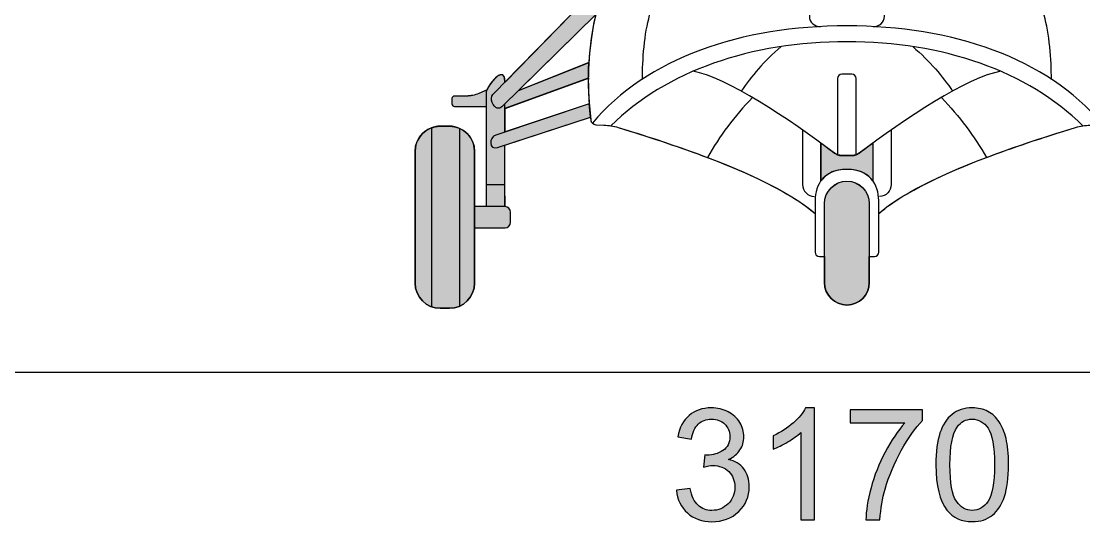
# Model space of a CAD drawing. Extents: x 65 to 351, y 40 to 244.
# Drawn here: x 231.78 to 258.28, y 194.35 to 206.82 of the extents above; entities that cross this region are included whole.
import ezdxf

# ---------------------------------------------------------------- set-up
doc = ezdxf.new("R2010")
doc.units = 0
doc.header["$MEASUREMENT"] = 0
doc.layers.add('4-VIEW', color=7, linetype='CONTINUOUS')
doc.layers.add('SOLIDS', color=7, linetype='CONTINUOUS')

# ---------------------------------------------------------------- blocks, each defined once
blk = doc.blocks.new('BLOCK_3')
at = {"layer": '4-VIEW', "color": 7}
for points in [[(245.938, 205.788), (244.173, 205.084)], [(245.926, 205.402), (243.848, 204.646)], [(243.848, 204.061), (243.848, 204.765)], [(242.013, 204.165), (242.013, 199.712)], [(242.715, 204.15), (242.715, 199.721)], [(243.848, 202.198), (243.847, 203.733)], [(251.728, 203.784), (251.728, 202.858)], [(253.023, 203.784), (253.023, 202.858)], [(243.848, 202.742), (243.377, 202.742)]]:
    blk.add_lwpolyline(points, dxfattribs=at)
for points, knots in [([(253.17, 202.027), (253.91, 202.668), (255.452, 203.375), (258.078, 204.171), (258.2, 204.208), (258.309, 204.226), (258.437, 204.232), (258.437, 204.232), (258.634, 204.24), (258.634, 204.24), (258.703, 204.243), (258.758, 204.293), (258.766, 204.361), (259.323, 208.996), (255.878, 212.087), (252.376, 212.087), (248.872, 212.087), (245.428, 208.996), (245.985, 204.361), (245.993, 204.293), (246.048, 204.243), (246.117, 204.24), (246.117, 204.24), (246.314, 204.232), (246.314, 204.232), (246.441, 204.226), (246.551, 204.208), (246.674, 204.171), (249.298, 203.375), (250.842, 202.668), (251.581, 202.027)], [0, 0, 0, 0, 1, 1, 1, 2, 2, 2, 3, 3, 3, 4, 4, 4, 5, 5, 5, 6, 6, 6, 7, 7, 7, 8, 8, 8, 9, 9, 9, 10, 10, 10, 10]), ([(253.031, 206.686), (253.183, 206.686), (253.312, 206.792), (253.312, 206.944), (253.312, 206.944), (253.312, 207.593), (253.312, 207.593), (253.312, 207.643), (253.353, 207.685), (253.404, 207.685), (253.404, 207.685), (253.473, 207.685), (253.473, 207.685), (253.525, 207.685), (253.566, 207.726), (253.566, 207.777), (253.566, 207.777), (253.566, 208.337), (253.566, 208.337), (253.566, 208.532), (253.407, 208.69), (253.213, 208.69), (253.213, 208.69), (251.539, 208.69), (251.539, 208.69), (251.344, 208.69), (251.185, 208.532), (251.185, 208.337), (251.185, 208.337), (251.185, 207.777), (251.185, 207.777), (251.185, 207.726), (251.227, 207.685), (251.278, 207.685), (251.278, 207.685), (251.347, 207.685), (251.347, 207.685), (251.398, 207.685), (251.439, 207.643), (251.439, 207.593), (251.439, 207.593), (251.439, 206.944), (251.439, 206.944), (251.439, 206.792), (251.568, 206.686), (251.72, 206.686)], [0, 0, 0, 0, 1, 1, 1, 2, 2, 2, 3, 3, 3, 4, 4, 4, 5, 5, 5, 6, 6, 6, 7, 7, 7, 8, 8, 8, 9, 9, 9, 10, 10, 10, 11, 11, 11, 12, 12, 12, 13, 13, 13, 14, 14, 14, 15, 15, 15, 15]), ([(246.11, 206.991), (246.11, 206.991), (243.768, 204.686), (243.768, 204.686), (243.738, 204.656), (243.698, 204.645), (243.656, 204.653), (243.564, 204.672), (243.455, 204.902), (243.541, 204.99), (243.541, 204.99), (245.82, 207.321), (245.82, 207.321)], [0, 0, 0, 0, 1, 1, 1, 2, 2, 2, 3, 3, 3, 4, 4, 4, 4]), ([(258.724, 204.277), (257.372, 205.901), (255, 206.705), (252.376, 206.705), (249.751, 206.705), (247.379, 205.901), (246.027, 204.277)], [0, 0, 0, 0, 1, 1, 1, 2, 2, 2, 2]), ([(258.263, 204.214), (256.886, 205.575), (254.772, 206.309), (252.376, 206.309), (249.979, 206.309), (247.865, 205.575), (246.489, 204.214)], [0, 0, 0, 0, 1, 1, 1, 2, 2, 2, 2]), ([(243.848, 205.305), (243.848, 205.782), (243.377, 205.199), (243.377, 205.027), (243.377, 205.027), (243.377, 202.198), (243.377, 202.198)], [0, 0, 0, 0, 1, 1, 1, 2, 2, 2, 2]), ([(256.218, 205.572), (255.397, 205.436), (253.806, 204.377), (252.682, 203.532), (252.629, 203.492), (252.572, 203.474), (252.506, 203.474), (252.506, 203.474), (252.245, 203.474), (252.245, 203.474), (252.179, 203.474), (252.122, 203.492), (252.07, 203.532), (250.946, 204.377), (249.354, 205.436), (248.533, 205.572)], [0, 0, 0, 0, 1, 1, 1, 2, 2, 2, 3, 3, 3, 4, 4, 4, 5, 5, 5, 5]), ([(252.607, 203.484), (252.607, 203.484), (252.607, 205.392), (252.607, 205.392), (252.607, 205.451), (252.558, 205.499), (252.499, 205.499), (252.499, 205.499), (252.252, 205.499), (252.252, 205.499), (252.193, 205.499), (252.145, 205.451), (252.145, 205.392), (252.145, 205.392), (252.145, 203.484), (252.145, 203.484)], [0, 0, 0, 0, 1, 1, 1, 2, 2, 2, 3, 3, 3, 4, 4, 4, 5, 5, 5, 5]), ([(243.4, 205.113), (243.4, 205.113), (243.194, 205.021), (243.194, 205.021), (243.093, 204.976), (242.998, 204.956), (242.887, 204.956), (242.887, 204.956), (242.586, 204.956), (242.586, 204.956), (242.552, 204.956), (242.525, 204.928), (242.525, 204.894), (242.525, 204.894), (242.525, 204.758), (242.525, 204.758), (242.525, 204.724), (242.552, 204.697), (242.586, 204.697), (242.586, 204.697), (243.377, 204.697), (243.377, 204.697)], [0, 0, 0, 0, 1, 1, 1, 2, 2, 2, 3, 3, 3, 4, 4, 4, 5, 5, 5, 6, 6, 6, 7, 7, 7, 7]), ([(245.947, 204.762), (245.947, 204.762), (243.617, 203.984), (243.617, 203.984), (243.446, 203.926), (243.442, 203.601), (243.665, 203.674), (243.665, 203.674), (245.977, 204.432), (245.977, 204.432)], [0, 0, 0, 0, 1, 1, 1, 2, 2, 2, 3, 3, 3, 3]), ([(242.461, 204.204), (242.461, 204.204), (242.232, 204.204), (242.232, 204.204), (241.887, 204.204), (241.606, 203.922), (241.606, 203.577), (241.606, 203.577), (241.606, 200.292), (241.606, 200.292), (241.606, 199.947), (241.887, 199.664), (242.232, 199.664), (242.232, 199.664), (242.461, 199.664), (242.461, 199.664), (242.806, 199.664), (243.088, 199.947), (243.088, 200.292), (243.088, 200.292), (243.088, 203.577), (243.088, 203.577), (243.088, 203.922), (242.806, 204.204), (242.461, 204.204), (242.461, 204.204), (242.461, 204.204), (242.461, 204.204)], [0, 0, 0, 0, 1, 1, 1, 2, 2, 2, 3, 3, 3, 4, 4, 4, 5, 5, 5, 6, 6, 6, 7, 7, 7, 8, 8, 8, 9, 9, 9, 9]), ([(251.271, 204.11), (251.271, 204.11), (251.271, 202.747), (251.271, 202.747), (251.271, 202.586), (251.402, 202.455), (251.563, 202.455)], [0, 0, 0, 0, 1, 1, 1, 2, 2, 2, 2]), ([(253.48, 204.11), (253.48, 204.11), (253.48, 202.747), (253.48, 202.747), (253.48, 202.586), (253.349, 202.455), (253.188, 202.455)], [0, 0, 0, 0, 1, 1, 1, 2, 2, 2, 2]), ([(252.934, 200.956), (252.934, 200.956), (253.063, 200.956), (253.063, 200.956), (253.122, 200.956), (253.17, 201.005), (253.17, 201.064), (253.17, 201.064), (253.17, 202.352), (253.17, 202.352), (253.17, 202.745), (252.944, 203.128), (252.376, 203.128), (251.807, 203.128), (251.581, 202.745), (251.581, 202.352), (251.581, 202.352), (251.581, 201.064), (251.581, 201.064), (251.581, 201.005), (251.629, 200.956), (251.689, 200.956), (251.689, 200.956), (251.817, 200.956), (251.817, 200.956)], [0, 0, 0, 0, 1, 1, 1, 2, 2, 2, 3, 3, 3, 4, 4, 4, 5, 5, 5, 6, 6, 6, 7, 7, 7, 8, 8, 8, 8]), ([(252.376, 199.746), (252.683, 199.746), (252.934, 199.997), (252.934, 200.305), (252.934, 200.305), (252.934, 202.275), (252.934, 202.275), (252.934, 202.582), (252.683, 202.834), (252.376, 202.834), (252.068, 202.834), (251.817, 202.582), (251.817, 202.275), (251.817, 202.275), (251.817, 200.305), (251.817, 200.305), (251.817, 199.997), (252.068, 199.746), (252.376, 199.746), (252.376, 199.746), (252.376, 199.746), (252.376, 199.746)], [0, 0, 0, 0, 1, 1, 1, 2, 2, 2, 3, 3, 3, 4, 4, 4, 5, 5, 5, 6, 6, 6, 7, 7, 7, 7]), ([(243.088, 201.67), (243.088, 201.67), (243.848, 201.67), (243.848, 201.67), (243.924, 201.67), (243.987, 201.733), (243.987, 201.809), (243.987, 201.809), (243.987, 202.06), (243.987, 202.06), (243.987, 202.136), (243.924, 202.198), (243.848, 202.198), (243.848, 202.198), (243.088, 202.198), (243.088, 202.198)], [0, 0, 0, 0, 1, 1, 1, 2, 2, 2, 3, 3, 3, 4, 4, 4, 5, 5, 5, 5])]:
    blk.add_open_spline(points, degree=3, knots=knots, dxfattribs=at)
for points in [[(247.274, 205.364), (247.274, 205.851), (247.327, 206.523), (247.455, 206.969)], [(257.477, 205.364), (257.477, 205.851), (257.424, 206.523), (257.297, 206.969)], [(250.733, 206.187), (250.299, 205.817), (249.996, 205.447), (249.738, 205.078)], [(254.018, 206.187), (254.452, 205.817), (254.755, 205.447), (255.013, 205.078)], [(250.019, 204.918), (249.57, 204.454), (249.197, 203.955), (248.897, 203.423)], [(254.732, 204.918), (255.181, 204.454), (255.554, 203.955), (255.854, 203.423)]]:
    blk.add_open_spline(points, degree=3, dxfattribs=at)
blk = doc.blocks.new('BLOCK_5')
at = {"layer": '4-VIEW'}
h = blk.add_hatch(color=7, dxfattribs=at)
h.dxf.hatch_style = 2
edge = h.paths.add_edge_path()
edge.add_spline(control_points=[(248.123, 195.128), (248.123, 195.128), (248.464, 195.173), (248.464, 195.173), (248.503, 194.98), (248.57, 194.84), (248.664, 194.755), (248.758, 194.67), (248.873, 194.627), (249.008, 194.627), (249.168, 194.627), (249.304, 194.683), (249.414, 194.794), (249.525, 194.905), (249.58, 195.043), (249.58, 195.207), (249.58, 195.364), (249.529, 195.493), (249.427, 195.595), (249.324, 195.696), (249.194, 195.747), (249.036, 195.747), (248.972, 195.747), (248.892, 195.735), (248.796, 195.709), (248.796, 195.709), (248.834, 196.009), (248.834, 196.009), (248.856, 196.006), (248.875, 196.005), (248.889, 196.005), (249.034, 196.005), (249.164, 196.043), (249.281, 196.119), (249.397, 196.194), (249.455, 196.311), (249.455, 196.469), (249.455, 196.594), (249.413, 196.698), (249.328, 196.78), (249.243, 196.862), (249.134, 196.903), (249, 196.903), (248.867, 196.903), (248.757, 196.861), (248.669, 196.778), (248.58, 196.695), (248.523, 196.57), (248.498, 196.403), (248.498, 196.403), (248.157, 196.463), (248.157, 196.463), (248.199, 196.692), (248.294, 196.869), (248.441, 196.995), (248.589, 197.121), (248.773, 197.183), (248.993, 197.183), (249.144, 197.183), (249.284, 197.151), (249.411, 197.086), (249.539, 197.021), (249.637, 196.932), (249.704, 196.82), (249.772, 196.707), (249.806, 196.588), (249.806, 196.462), (249.806, 196.342), (249.774, 196.232), (249.709, 196.134), (249.645, 196.035), (249.549, 195.957), (249.423, 195.899), (249.587, 195.861), (249.715, 195.782), (249.806, 195.663), (249.897, 195.544), (249.942, 195.394), (249.942, 195.215), (249.942, 194.972), (249.853, 194.767), (249.677, 194.598), (249.5, 194.429), (249.276, 194.345), (249.006, 194.345), (248.762, 194.345), (248.56, 194.418), (248.399, 194.563), (248.238, 194.708), (248.146, 194.896), (248.123, 195.128)], knot_values=[0, 0, 0, 0, 1, 1, 1, 2, 2, 2, 3, 3, 3, 4, 4, 4, 5, 5, 5, 6, 6, 6, 7, 7, 7, 8, 8, 8, 9, 9, 9, 10, 10, 10, 11, 11, 11, 12, 12, 12, 13, 13, 13, 14, 14, 14, 15, 15, 15, 16, 16, 16, 17, 17, 17, 18, 18, 18, 19, 19, 19, 20, 20, 20, 21, 21, 21, 22, 22, 22, 23, 23, 23, 24, 24, 24, 25, 25, 25, 26, 26, 26, 27, 27, 27, 28, 28, 28, 29, 29, 29, 30, 30, 30, 30], degree=3, periodic=1)
h = blk.add_hatch(color=7, dxfattribs=at)
h.dxf.hatch_style = 2
edge = h.paths.add_edge_path()
edge.add_spline(control_points=[(251.564, 194.394), (251.564, 194.394), (251.223, 194.394), (251.223, 194.394), (251.223, 194.394), (251.223, 196.568), (251.223, 196.568), (251.141, 196.489), (251.033, 196.411), (250.9, 196.333), (250.766, 196.254), (250.647, 196.196), (250.54, 196.157), (250.54, 196.157), (250.54, 196.486), (250.54, 196.486), (250.731, 196.576), (250.898, 196.684), (251.041, 196.812), (251.184, 196.94), (251.285, 197.063), (251.344, 197.183), (251.344, 197.183), (251.564, 197.183), (251.564, 197.183), (251.564, 197.183), (251.564, 194.394), (251.564, 194.394)], knot_values=[0, 0, 0, 0, 1, 1, 1, 2, 2, 2, 3, 3, 3, 4, 4, 4, 5, 5, 5, 6, 6, 6, 7, 7, 7, 8, 8, 8, 9, 9, 9, 9], degree=3, periodic=1)
h = blk.add_hatch(color=7, dxfattribs=at)
h.dxf.hatch_style = 2
edge = h.paths.add_edge_path()
edge.add_spline(control_points=[(254.596, 195.764), (254.596, 196.093), (254.63, 196.357), (254.697, 196.557), (254.765, 196.758), (254.865, 196.912), (254.998, 197.021), (255.132, 197.129), (255.299, 197.183), (255.501, 197.183), (255.651, 197.183), (255.781, 197.154), (255.894, 197.094), (256.006, 197.033), (256.099, 196.947), (256.172, 196.834), (256.246, 196.721), (256.303, 196.583), (256.345, 196.421), (256.386, 196.258), (256.407, 196.04), (256.407, 195.764), (256.407, 195.438), (256.374, 195.175), (256.307, 194.975), (256.24, 194.775), (256.14, 194.62), (256.006, 194.511), (255.873, 194.402), (255.705, 194.347), (255.501, 194.347), (255.234, 194.347), (255.024, 194.443), (254.871, 194.635), (254.687, 194.866), (254.596, 195.243), (254.596, 195.764)], knot_values=[0, 0, 0, 0, 1, 1, 1, 2, 2, 2, 3, 3, 3, 4, 4, 4, 5, 5, 5, 6, 6, 6, 7, 7, 7, 8, 8, 8, 9, 9, 9, 10, 10, 10, 11, 11, 11, 12, 12, 12, 12], degree=3, periodic=1)
edge = h.paths.add_edge_path()
edge.add_spline(control_points=[(254.946, 195.764), (254.946, 195.308), (255, 195.005), (255.107, 194.854), (255.213, 194.703), (255.345, 194.627), (255.501, 194.627), (255.658, 194.627), (255.79, 194.703), (255.897, 194.855), (256.003, 195.006), (256.057, 195.31), (256.057, 195.764), (256.057, 196.222), (256.003, 196.525), (255.897, 196.676), (255.79, 196.826), (255.657, 196.901), (255.498, 196.901), (255.341, 196.901), (255.216, 196.835), (255.122, 196.702), (255.005, 196.533), (254.946, 196.22), (254.946, 195.764)], knot_values=[0, 0, 0, 0, 1, 1, 1, 2, 2, 2, 3, 3, 3, 4, 4, 4, 5, 5, 5, 6, 6, 6, 7, 7, 7, 8, 8, 8, 8], degree=3, periodic=1)
h = blk.add_hatch(color=7, dxfattribs=at)
h.dxf.hatch_style = 2
edge = h.paths.add_edge_path()
edge.add_spline(control_points=[(252.46, 196.808), (252.46, 196.808), (252.46, 197.136), (252.46, 197.136), (252.46, 197.136), (254.258, 197.136), (254.258, 197.136), (254.258, 197.136), (254.258, 196.871), (254.258, 196.871), (254.082, 196.683), (253.906, 196.432), (253.733, 196.121), (253.559, 195.809), (253.425, 195.488), (253.33, 195.158), (253.262, 194.926), (253.218, 194.671), (253.199, 194.394), (253.199, 194.394), (252.849, 194.394), (252.849, 194.394), (252.852, 194.613), (252.896, 194.877), (252.977, 195.186), (253.059, 195.496), (253.177, 195.794), (253.331, 196.082), (253.484, 196.369), (253.648, 196.611), (253.821, 196.808), (253.821, 196.808), (252.46, 196.808), (252.46, 196.808)], knot_values=[0, 0, 0, 0, 1, 1, 1, 2, 2, 2, 3, 3, 3, 4, 4, 4, 5, 5, 5, 6, 6, 6, 7, 7, 7, 8, 8, 8, 9, 9, 9, 10, 10, 10, 11, 11, 11, 11], degree=3, periodic=1)
for points, knots in [([(248.123, 195.128), (248.123, 195.128), (248.464, 195.173), (248.464, 195.173), (248.503, 194.98), (248.57, 194.84), (248.664, 194.755), (248.758, 194.67), (248.873, 194.627), (249.008, 194.627), (249.168, 194.627), (249.304, 194.683), (249.414, 194.794), (249.525, 194.905), (249.58, 195.043), (249.58, 195.207), (249.58, 195.364), (249.529, 195.493), (249.427, 195.595), (249.324, 195.696), (249.194, 195.747), (249.036, 195.747), (248.972, 195.747), (248.892, 195.735), (248.796, 195.709), (248.796, 195.709), (248.834, 196.009), (248.834, 196.009), (248.856, 196.006), (248.875, 196.005), (248.889, 196.005), (249.034, 196.005), (249.164, 196.043), (249.281, 196.119), (249.397, 196.194), (249.455, 196.311), (249.455, 196.469), (249.455, 196.594), (249.413, 196.698), (249.328, 196.78), (249.243, 196.862), (249.134, 196.903), (249, 196.903), (248.867, 196.903), (248.757, 196.861), (248.669, 196.778), (248.58, 196.695), (248.523, 196.57), (248.498, 196.403), (248.498, 196.403), (248.157, 196.463), (248.157, 196.463), (248.199, 196.692), (248.294, 196.869), (248.441, 196.995), (248.589, 197.121), (248.773, 197.183), (248.993, 197.183), (249.144, 197.183), (249.284, 197.151), (249.411, 197.086), (249.539, 197.021), (249.637, 196.932), (249.704, 196.82), (249.772, 196.707), (249.806, 196.588), (249.806, 196.462), (249.806, 196.342), (249.774, 196.232), (249.709, 196.134), (249.645, 196.035), (249.549, 195.957), (249.423, 195.899), (249.587, 195.861), (249.715, 195.782), (249.806, 195.663), (249.897, 195.544), (249.942, 195.394), (249.942, 195.215), (249.942, 194.972), (249.853, 194.767), (249.677, 194.598), (249.5, 194.429), (249.276, 194.345), (249.006, 194.345), (248.762, 194.345), (248.56, 194.418), (248.399, 194.563), (248.238, 194.708), (248.146, 194.896), (248.123, 195.128)], [0, 0, 0, 0, 1, 1, 1, 2, 2, 2, 3, 3, 3, 4, 4, 4, 5, 5, 5, 6, 6, 6, 7, 7, 7, 8, 8, 8, 9, 9, 9, 10, 10, 10, 11, 11, 11, 12, 12, 12, 13, 13, 13, 14, 14, 14, 15, 15, 15, 16, 16, 16, 17, 17, 17, 18, 18, 18, 19, 19, 19, 20, 20, 20, 21, 21, 21, 22, 22, 22, 23, 23, 23, 24, 24, 24, 25, 25, 25, 26, 26, 26, 27, 27, 27, 28, 28, 28, 29, 29, 29, 30, 30, 30, 30]), ([(251.564, 194.394), (251.564, 194.394), (251.223, 194.394), (251.223, 194.394), (251.223, 194.394), (251.223, 196.568), (251.223, 196.568), (251.141, 196.489), (251.033, 196.411), (250.9, 196.333), (250.766, 196.254), (250.647, 196.196), (250.54, 196.157), (250.54, 196.157), (250.54, 196.486), (250.54, 196.486), (250.731, 196.576), (250.898, 196.684), (251.041, 196.812), (251.184, 196.94), (251.285, 197.063), (251.344, 197.183), (251.344, 197.183), (251.564, 197.183), (251.564, 197.183), (251.564, 197.183), (251.564, 194.394), (251.564, 194.394)], [0, 0, 0, 0, 1, 1, 1, 2, 2, 2, 3, 3, 3, 4, 4, 4, 5, 5, 5, 6, 6, 6, 7, 7, 7, 8, 8, 8, 9, 9, 9, 9]), ([(254.596, 195.764), (254.596, 196.093), (254.63, 196.357), (254.697, 196.557), (254.765, 196.758), (254.865, 196.912), (254.998, 197.021), (255.132, 197.129), (255.299, 197.183), (255.501, 197.183), (255.651, 197.183), (255.781, 197.154), (255.894, 197.094), (256.006, 197.033), (256.099, 196.947), (256.172, 196.834), (256.246, 196.721), (256.303, 196.583), (256.345, 196.421), (256.386, 196.258), (256.407, 196.04), (256.407, 195.764), (256.407, 195.438), (256.374, 195.175), (256.307, 194.975), (256.24, 194.775), (256.14, 194.62), (256.006, 194.511), (255.873, 194.402), (255.705, 194.347), (255.501, 194.347), (255.234, 194.347), (255.024, 194.443), (254.871, 194.635), (254.687, 194.866), (254.596, 195.243), (254.596, 195.764)], [0, 0, 0, 0, 1, 1, 1, 2, 2, 2, 3, 3, 3, 4, 4, 4, 5, 5, 5, 6, 6, 6, 7, 7, 7, 8, 8, 8, 9, 9, 9, 10, 10, 10, 11, 11, 11, 12, 12, 12, 12]), ([(252.46, 196.808), (252.46, 196.808), (252.46, 197.136), (252.46, 197.136), (252.46, 197.136), (254.258, 197.136), (254.258, 197.136), (254.258, 197.136), (254.258, 196.871), (254.258, 196.871), (254.082, 196.683), (253.906, 196.432), (253.733, 196.121), (253.559, 195.809), (253.425, 195.488), (253.33, 195.158), (253.262, 194.926), (253.218, 194.671), (253.199, 194.394), (253.199, 194.394), (252.849, 194.394), (252.849, 194.394), (252.852, 194.613), (252.896, 194.877), (252.977, 195.186), (253.059, 195.496), (253.177, 195.794), (253.331, 196.082), (253.484, 196.369), (253.648, 196.611), (253.821, 196.808), (253.821, 196.808), (252.46, 196.808), (252.46, 196.808)], [0, 0, 0, 0, 1, 1, 1, 2, 2, 2, 3, 3, 3, 4, 4, 4, 5, 5, 5, 6, 6, 6, 7, 7, 7, 8, 8, 8, 9, 9, 9, 10, 10, 10, 11, 11, 11, 11]), ([(254.946, 195.764), (254.946, 195.308), (255, 195.005), (255.107, 194.854), (255.213, 194.703), (255.345, 194.627), (255.501, 194.627), (255.658, 194.627), (255.79, 194.703), (255.897, 194.855), (256.003, 195.006), (256.057, 195.31), (256.057, 195.764), (256.057, 196.222), (256.003, 196.525), (255.897, 196.676), (255.79, 196.826), (255.657, 196.901), (255.498, 196.901), (255.341, 196.901), (255.216, 196.835), (255.122, 196.702), (255.005, 196.533), (254.946, 196.22), (254.946, 195.764)], [0, 0, 0, 0, 1, 1, 1, 2, 2, 2, 3, 3, 3, 4, 4, 4, 5, 5, 5, 6, 6, 6, 7, 7, 7, 8, 8, 8, 8])]:
    blk.add_open_spline(points, degree=3, knots=knots, dxfattribs=at)

msp = doc.modelspace()

# ---------------------------------------------------------------- hatches: boundary and pattern name
at = {"layer": 'SOLIDS'}
h = msp.add_hatch(color=7, dxfattribs=at)
edge = h.paths.add_edge_path()
edge.add_spline(control_points=[(236.633, 215.907), (236.633, 215.907), (246.16, 207.907), (246.16, 207.907), (246.16, 207.907), (246.392, 207.907), (246.392, 207.907), (246.305, 207.683), (246.229, 207.45), (246.166, 207.211), (246.147, 207.138), (246.128, 207.065), (246.111, 206.99), (246.111, 206.99), (244.174, 205.084), (244.174, 205.084), (244.174, 205.084), (245.94, 205.787), (245.94, 205.787), (245.932, 205.66), (245.927, 205.532), (245.927, 205.402), (245.927, 205.402), (243.849, 204.645), (243.849, 204.645), (243.849, 204.645), (243.849, 204.06), (243.849, 204.06), (243.849, 204.06), (245.947, 204.762), (245.947, 204.762), (245.955, 204.653), (245.965, 204.543), (245.978, 204.432), (245.978, 204.432), (243.848, 203.733), (243.848, 203.733), (243.848, 203.733), (243.848, 202.741), (243.848, 202.741), (243.848, 202.741), (243.849, 202.198), (243.849, 202.198), (243.925, 202.198), (243.988, 202.136), (243.988, 202.06), (243.988, 202.06), (243.988, 201.808), (243.988, 201.808), (243.988, 201.732), (243.925, 201.67), (243.849, 201.67), (243.849, 201.67), (243.089, 201.67), (243.089, 201.67), (243.089, 201.67), (243.089, 202.198), (243.089, 202.198), (243.089, 202.198), (243.378, 202.198), (243.378, 202.198), (243.378, 202.198), (243.378, 202.741), (243.378, 202.741), (243.378, 202.741), (243.378, 204.696), (243.378, 204.696), (243.378, 204.696), (242.587, 204.696), (242.587, 204.696), (242.553, 204.696), (242.525, 204.724), (242.525, 204.758), (242.525, 204.758), (242.525, 204.893), (242.525, 204.893), (242.525, 204.928), (242.553, 204.955), (242.587, 204.955), (242.587, 204.955), (242.887, 204.955), (242.887, 204.955), (242.998, 204.955), (243.094, 204.976), (243.195, 205.021), (243.195, 205.021), (243.401, 205.113), (243.401, 205.113), (243.495, 205.334), (243.849, 205.718), (243.849, 205.304), (243.849, 205.304), (245.821, 207.32), (245.821, 207.32), (245.821, 207.32), (245.821, 207.56), (245.821, 207.56), (245.821, 207.56), (236.356, 215.571), (236.356, 215.571), (236.21, 215.813), (236.32, 215.965), (236.633, 215.907)], knot_values=[0, 0, 0, 0, 1, 1, 1, 2, 2, 2, 3, 3, 3, 4, 4, 4, 5, 5, 5, 6, 6, 6, 7, 7, 7, 8, 8, 8, 9, 9, 9, 10, 10, 10, 11, 11, 11, 12, 12, 12, 13, 13, 13, 14, 14, 14, 15, 15, 15, 16, 16, 16, 17, 17, 17, 18, 18, 18, 19, 19, 19, 20, 20, 20, 21, 21, 21, 22, 22, 22, 23, 23, 23, 24, 24, 24, 25, 25, 25, 26, 26, 26, 27, 27, 27, 28, 28, 28, 29, 29, 29, 30, 30, 30, 31, 31, 31, 32, 32, 32, 33, 33, 33, 34, 34, 34, 34], degree=3, periodic=1)
h = msp.add_hatch(color=7, dxfattribs=at)
edge = h.paths.add_edge_path()
edge.add_spline(control_points=[(243.089, 203.577), (243.089, 203.577), (243.089, 202.198), (243.089, 202.198), (243.089, 202.198), (243.089, 201.67), (243.089, 201.67), (243.089, 201.67), (243.089, 200.291), (243.089, 200.291), (243.089, 199.946), (242.807, 199.664), (242.462, 199.664), (242.462, 199.664), (242.233, 199.664), (242.233, 199.664), (241.888, 199.664), (241.606, 199.946), (241.606, 200.291), (241.606, 200.291), (241.606, 203.577), (241.606, 203.577), (241.606, 203.845), (241.776, 204.075), (242.014, 204.164), (242.082, 204.19), (242.156, 204.204), (242.233, 204.204), (242.233, 204.204), (242.462, 204.204), (242.462, 204.204), (242.552, 204.204), (242.638, 204.185), (242.715, 204.15), (242.935, 204.052), (243.089, 203.831), (243.089, 203.577)], knot_values=[0, 0, 0, 0, 1, 1, 1, 2, 2, 2, 3, 3, 3, 4, 4, 4, 5, 5, 5, 6, 6, 6, 7, 7, 7, 8, 8, 8, 9, 9, 9, 10, 10, 10, 11, 11, 11, 12, 12, 12, 12], degree=3, periodic=1)
h = msp.add_hatch(color=7, dxfattribs=at)
edge = h.paths.add_edge_path()
edge.add_spline(control_points=[(251.728, 203.784), (251.728, 203.784), (251.728, 202.841), (251.728, 202.841), (251.853, 203.011), (252.062, 203.128), (252.376, 203.128), (252.689, 203.128), (252.899, 203.011), (253.023, 202.84), (253.023, 202.84), (253.023, 203.784), (253.023, 203.784), (252.906, 203.699), (252.791, 203.614), (252.682, 203.532), (252.658, 203.514), (252.633, 203.5), (252.607, 203.49), (252.575, 203.479), (252.542, 203.473), (252.506, 203.473), (252.506, 203.473), (252.245, 203.473), (252.245, 203.473), (252.209, 203.473), (252.176, 203.479), (252.145, 203.49), (252.119, 203.5), (252.094, 203.514), (252.07, 203.532), (251.96, 203.614), (251.846, 203.699), (251.728, 203.784)], knot_values=[0, 0, 0, 0, 1, 1, 1, 2, 2, 2, 3, 3, 3, 4, 4, 4, 5, 5, 5, 6, 6, 6, 7, 7, 7, 8, 8, 8, 9, 9, 9, 10, 10, 10, 11, 11, 11, 11], degree=3, periodic=1)
h = msp.add_hatch(color=7, dxfattribs=at)
edge = h.paths.add_edge_path()
edge.add_spline(control_points=[(251.817, 202.274), (251.817, 202.274), (251.817, 200.956), (251.817, 200.956), (251.817, 200.956), (251.817, 200.304), (251.817, 200.304), (251.817, 199.997), (252.068, 199.746), (252.376, 199.746), (252.683, 199.746), (252.934, 199.997), (252.934, 200.304), (252.934, 200.304), (252.934, 200.956), (252.934, 200.956), (252.934, 200.956), (252.934, 202.274), (252.934, 202.274), (252.934, 202.582), (252.683, 202.833), (252.376, 202.833), (252.068, 202.833), (251.817, 202.582), (251.817, 202.274)], knot_values=[0, 0, 0, 0, 1, 1, 1, 2, 2, 2, 3, 3, 3, 4, 4, 4, 5, 5, 5, 6, 6, 6, 7, 7, 7, 8, 8, 8, 8], degree=3, periodic=1)

# ---------------------------------------------------------------- linework, layer by layer
at = {"layer": '4-VIEW', "color": 7}
msp.add_lwpolyline([(188.91, 198.075), (316.137, 198.075)], dxfattribs=at)
at = {"layer": 'SOLIDS'}
for points, knots in [([(241.56, 218.217), (241.928, 219.103), (242.728, 219.763), (243.696, 219.934), (243.538, 221.404), (243.582, 222.859), (243.95, 224.073), (244.002, 224.246), (244.086, 224.323), (244.171, 224.31), (244.251, 224.299), (244.332, 224.211), (244.391, 224.053), (244.786, 222.998), (244.888, 221.614), (244.687, 219.936), (245.661, 219.767), (246.466, 219.105), (246.834, 218.217), (246.834, 218.217), (250.832, 218.217), (250.832, 218.217), (250.832, 218.217), (250.832, 219.323), (250.832, 219.323), (250.832, 219.385), (250.882, 219.435), (250.944, 219.435), (251.005, 219.435), (251.056, 219.385), (251.056, 219.323), (251.056, 219.323), (251.056, 218.217), (251.056, 218.217), (251.056, 218.217), (251.959, 218.217), (251.959, 218.217), (251.959, 218.217), (252.079, 223.79), (252.079, 223.79), (252.083, 223.996), (252.175, 224.092), (252.29, 224.242), (252.333, 224.299), (252.418, 224.299), (252.461, 224.242), (252.575, 224.092), (252.667, 223.996), (252.672, 223.79), (252.672, 223.79), (252.79, 218.217), (252.79, 218.217), (252.79, 218.217), (257.917, 218.217), (257.917, 218.217), (258.286, 219.105), (259.09, 219.767), (260.064, 219.936), (259.863, 221.614), (259.965, 222.998), (260.36, 224.053), (260.419, 224.211), (260.5, 224.299), (260.579, 224.31), (260.665, 224.323), (260.749, 224.247), (260.801, 224.073), (261.169, 222.859), (261.214, 221.404), (261.055, 219.934), (262.024, 219.763), (262.824, 219.103), (263.191, 218.217), (263.191, 218.217), (277.404, 218.217), (277.404, 218.217), (277.404, 218.217), (277.643, 218.217), (277.643, 218.217), (277.643, 218.217), (277.643, 218.358), (277.643, 218.358), (277.643, 218.398), (277.675, 218.43), (277.714, 218.43), (277.714, 218.43), (277.866, 218.43), (277.866, 218.43), (277.906, 218.43), (277.938, 218.398), (277.938, 218.358), (277.938, 218.358), (277.938, 218.255), (277.938, 218.255), (277.938, 218.255), (312.881, 219.445), (312.881, 219.445), (312.881, 219.445), (312.881, 220.872), (312.881, 220.872), (312.881, 220.931), (312.929, 220.98), (312.989, 220.98), (313.051, 220.98), (313.102, 220.936), (313.102, 220.872), (313.102, 220.872), (313.102, 219.453), (313.102, 219.453), (313.102, 219.453), (313.106, 219.454), (313.106, 219.454), (313.106, 219.454), (313.106, 219.744), (313.106, 219.744), (313.106, 219.763), (313.121, 219.779), (313.141, 219.779), (313.141, 219.779), (313.217, 219.779), (313.217, 219.779), (313.217, 219.779), (313.576, 219.967), (313.576, 219.967), (313.595, 219.977), (313.613, 219.984), (313.633, 219.988), (313.646, 219.991), (313.661, 219.992), (313.676, 219.992), (313.676, 219.992), (315.024, 219.992), (315.024, 219.992), (315.061, 219.992), (315.095, 219.984), (315.125, 219.968), (315.159, 219.95), (315.188, 219.922), (315.209, 219.886), (315.209, 219.886), (315.77, 218.936), (315.77, 218.936), (315.77, 218.936), (316.034, 218.936), (316.034, 218.936), (316.093, 218.936), (316.142, 218.887), (316.142, 218.828), (316.142, 218.828), (316.142, 218.723), (316.142, 218.723), (316.142, 218.664), (316.093, 218.616), (316.034, 218.616), (316.034, 218.616), (315.759, 218.616), (315.759, 218.616), (315.759, 218.616), (315.275, 217.585), (315.275, 217.585), (315.259, 217.552), (315.237, 217.524), (315.209, 217.503), (315.174, 217.477), (315.13, 217.462), (315.083, 217.462), (315.083, 217.462), (313.711, 217.444), (313.711, 217.444), (313.683, 217.444), (313.657, 217.448), (313.633, 217.457), (313.606, 217.467), (313.582, 217.482), (313.56, 217.503), (313.56, 217.503), (313.179, 217.865), (313.179, 217.865), (313.179, 217.865), (313.141, 217.865), (313.141, 217.865), (313.121, 217.865), (313.106, 217.881), (313.106, 217.9), (313.106, 217.9), (277.938, 215.117), (277.938, 215.117), (277.938, 215.117), (277.938, 214.956), (277.938, 214.956), (277.938, 214.917), (277.906, 214.885), (277.866, 214.885), (277.866, 214.885), (277.714, 214.885), (277.714, 214.885), (277.675, 214.885), (277.643, 214.917), (277.643, 214.956), (277.643, 214.956), (277.643, 215.132), (277.643, 215.132), (277.643, 215.132), (277.404, 215.132), (277.404, 215.132), (277.404, 215.132), (267.877, 215.132), (267.877, 215.132), (267.877, 215.132), (266.576, 214.031), (266.576, 214.031), (266.642, 213.93), (266.661, 213.843), (266.638, 213.782), (266.606, 213.702), (266.498, 213.667), (266.321, 213.709), (266.289, 213.716), (266.256, 213.724), (266.224, 213.732), (266.224, 213.732), (258.931, 207.56), (258.931, 207.56), (258.931, 207.56), (258.931, 207.32), (258.931, 207.32), (258.931, 207.32), (260.903, 205.304), (260.903, 205.304), (260.903, 205.718), (261.257, 205.334), (261.351, 205.113), (261.351, 205.113), (261.557, 205.021), (261.557, 205.021), (261.658, 204.976), (261.753, 204.955), (261.864, 204.955), (261.864, 204.955), (262.165, 204.955), (262.165, 204.955), (262.199, 204.955), (262.227, 204.928), (262.227, 204.893), (262.227, 204.893), (262.227, 204.758), (262.227, 204.758), (262.227, 204.724), (262.199, 204.696), (262.165, 204.696), (262.165, 204.696), (261.374, 204.696), (261.374, 204.696), (261.374, 204.696), (261.374, 202.741), (261.374, 202.741), (261.374, 202.741), (261.374, 202.198), (261.374, 202.198), (261.374, 202.198), (261.663, 202.198), (261.663, 202.198), (261.663, 202.198), (261.663, 203.577), (261.663, 203.577), (261.663, 203.831), (261.817, 204.052), (262.036, 204.15), (262.114, 204.185), (262.2, 204.204), (262.29, 204.204), (262.29, 204.204), (262.519, 204.204), (262.519, 204.204), (262.595, 204.204), (262.67, 204.19), (262.738, 204.164), (262.976, 204.075), (263.146, 203.845), (263.146, 203.577), (263.146, 203.577), (263.146, 200.291), (263.146, 200.291), (263.146, 199.946), (262.864, 199.664), (262.519, 199.664), (262.519, 199.664), (262.29, 199.664), (262.29, 199.664), (261.945, 199.664), (261.663, 199.946), (261.663, 200.291), (261.663, 200.291), (261.663, 201.67), (261.663, 201.67), (261.663, 201.67), (260.903, 201.67), (260.903, 201.67), (260.826, 201.67), (260.764, 201.732), (260.764, 201.808), (260.764, 201.808), (260.764, 202.06), (260.764, 202.06), (260.764, 202.136), (260.826, 202.198), (260.903, 202.198), (260.903, 202.198), (260.903, 202.741), (260.903, 202.741), (260.903, 202.741), (260.904, 203.733), (260.904, 203.733), (260.904, 203.733), (258.774, 204.432), (258.774, 204.432), (258.771, 204.408), (258.769, 204.385), (258.766, 204.361), (258.762, 204.328), (258.747, 204.298), (258.724, 204.277), (258.7, 204.255), (258.669, 204.241), (258.634, 204.239), (258.634, 204.239), (258.437, 204.231), (258.437, 204.231), (258.376, 204.229), (258.319, 204.223), (258.263, 204.214), (258.202, 204.204), (258.142, 204.19), (258.078, 204.17), (257.226, 203.912), (256.488, 203.663), (255.854, 203.423), (254.536, 202.923), (253.67, 202.46), (253.17, 202.027), (253.17, 202.027), (253.17, 201.064), (253.17, 201.064), (253.17, 201.004), (253.122, 200.956), (253.063, 200.956), (253.063, 200.956), (252.934, 200.956), (252.934, 200.956), (252.934, 200.956), (252.934, 200.304), (252.934, 200.304), (252.934, 199.997), (252.683, 199.746), (252.376, 199.746), (252.068, 199.746), (251.817, 199.997), (251.817, 200.304), (251.817, 200.304), (251.817, 200.956), (251.817, 200.956), (251.817, 200.956), (251.689, 200.956), (251.689, 200.956), (251.629, 200.956), (251.581, 201.004), (251.581, 201.064), (251.581, 201.064), (251.581, 202.027), (251.581, 202.027), (251.081, 202.46), (250.215, 202.923), (248.897, 203.423), (248.263, 203.663), (247.525, 203.912), (246.674, 204.17), (246.61, 204.19), (246.55, 204.204), (246.489, 204.214), (246.432, 204.223), (246.375, 204.229), (246.314, 204.231), (246.314, 204.231), (246.117, 204.239), (246.117, 204.239), (246.082, 204.241), (246.051, 204.255), (246.027, 204.277), (246.005, 204.298), (245.989, 204.328), (245.985, 204.361), (245.983, 204.385), (245.98, 204.408), (245.977, 204.432), (245.977, 204.432), (243.847, 203.733), (243.847, 203.733), (243.847, 203.733), (243.848, 202.741), (243.848, 202.741), (243.848, 202.741), (243.848, 202.198), (243.848, 202.198), (243.924, 202.198), (243.987, 202.136), (243.987, 202.06), (243.987, 202.06), (243.987, 201.808), (243.987, 201.808), (243.987, 201.732), (243.924, 201.67), (243.848, 201.67), (243.848, 201.67), (243.088, 201.67), (243.088, 201.67), (243.088, 201.67), (243.088, 200.291), (243.088, 200.291), (243.088, 199.946), (242.806, 199.664), (242.461, 199.664), (242.461, 199.664), (242.232, 199.664), (242.232, 199.664), (241.887, 199.664), (241.606, 199.946), (241.606, 200.291), (241.606, 200.291), (241.606, 203.577), (241.606, 203.577), (241.606, 203.845), (241.775, 204.075), (242.013, 204.164), (242.082, 204.19), (242.155, 204.204), (242.232, 204.204), (242.232, 204.204), (242.461, 204.204), (242.461, 204.204), (242.551, 204.204), (242.637, 204.185), (242.715, 204.15), (242.934, 204.052), (243.088, 203.831), (243.088, 203.577), (243.088, 203.577), (243.088, 202.198), (243.088, 202.198), (243.088, 202.198), (243.377, 202.198), (243.377, 202.198), (243.377, 202.198), (243.377, 202.741), (243.377, 202.741), (243.377, 202.741), (243.377, 204.696), (243.377, 204.696), (243.377, 204.696), (242.586, 204.696), (242.586, 204.696), (242.552, 204.696), (242.525, 204.724), (242.525, 204.758), (242.525, 204.758), (242.525, 204.893), (242.525, 204.893), (242.525, 204.928), (242.552, 204.955), (242.586, 204.955), (242.586, 204.955), (242.887, 204.955), (242.887, 204.955), (242.998, 204.955), (243.093, 204.976), (243.194, 205.021), (243.194, 205.021), (243.4, 205.113), (243.4, 205.113), (243.494, 205.334), (243.848, 205.719), (243.848, 205.304), (243.848, 205.304), (245.82, 207.32), (245.82, 207.32), (245.82, 207.32), (245.82, 207.56), (245.82, 207.56), (245.82, 207.56), (238.528, 213.732), (238.528, 213.732), (238.495, 213.724), (238.463, 213.716), (238.43, 213.709), (238.254, 213.667), (238.146, 213.702), (238.114, 213.782), (238.09, 213.843), (238.109, 213.93), (238.175, 214.031), (238.175, 214.031), (236.874, 215.132), (236.874, 215.132), (236.874, 215.132), (227.347, 215.132), (227.347, 215.132), (227.347, 215.132), (227.108, 215.132), (227.108, 215.132), (227.108, 215.132), (227.108, 214.956), (227.108, 214.956), (227.108, 214.917), (227.077, 214.885), (227.037, 214.885), (227.037, 214.885), (226.884, 214.885), (226.884, 214.885), (226.846, 214.885), (226.813, 214.917), (226.813, 214.956), (226.813, 214.956), (226.813, 215.117), (226.813, 215.117), (226.813, 215.117), (199.791, 217.255), (199.791, 217.255), (199.791, 217.255), (199.116, 209.616), (199.116, 209.616), (199.116, 209.616), (199.68, 209.621), (199.68, 209.621), (199.699, 209.621), (199.716, 209.605), (199.716, 209.586), (199.716, 209.586), (199.716, 209.548), (199.716, 209.548), (199.716, 209.548), (200.081, 209.17), (200.081, 209.17), (200.102, 209.148), (200.117, 209.124), (200.127, 209.097), (200.137, 209.073), (200.141, 209.047), (200.141, 209.019), (200.141, 209.019), (200.135, 207.647), (200.135, 207.647), (200.134, 207.6), (200.12, 207.556), (200.094, 207.521), (200.073, 207.493), (200.046, 207.47), (200.013, 207.454), (200.013, 207.454), (198.986, 206.961), (198.986, 206.961), (198.986, 206.961), (198.988, 206.686), (198.988, 206.686), (198.989, 206.627), (198.941, 206.578), (198.881, 206.578), (198.881, 206.578), (198.777, 206.577), (198.777, 206.577), (198.718, 206.576), (198.669, 206.624), (198.668, 206.684), (198.668, 206.684), (198.666, 206.948), (198.666, 206.948), (198.666, 206.948), (197.711, 207.501), (197.711, 207.501), (197.675, 207.522), (197.647, 207.55), (197.629, 207.584), (197.613, 207.614), (197.604, 207.649), (197.603, 207.685), (197.603, 207.685), (197.593, 209.033), (197.593, 209.033), (197.592, 209.048), (197.594, 209.063), (197.597, 209.076), (197.6, 209.096), (197.607, 209.114), (197.616, 209.133), (197.616, 209.133), (197.802, 209.494), (197.802, 209.494), (197.802, 209.494), (197.802, 209.57), (197.802, 209.57), (197.801, 209.589), (197.817, 209.606), (197.837, 209.606), (197.837, 209.606), (197.971, 209.607), (197.971, 209.607), (197.971, 209.607), (195.119, 213.458), (195.119, 213.458), (195.119, 213.458), (194.211, 213.587), (194.211, 213.587), (193.999, 213.616), (193.923, 213.883), (194.089, 214.019), (194.089, 214.019), (194.47, 214.333), (194.47, 214.333), (194.47, 214.333), (191.839, 217.885), (191.839, 217.885), (191.839, 217.885), (191.646, 217.9), (191.646, 217.9), (191.646, 217.881), (191.63, 217.865), (191.611, 217.865), (191.611, 217.865), (191.572, 217.865), (191.572, 217.865), (191.572, 217.865), (191.191, 217.503), (191.191, 217.503), (191.169, 217.482), (191.145, 217.467), (191.118, 217.457), (191.094, 217.448), (191.068, 217.444), (191.041, 217.444), (191.041, 217.444), (189.668, 217.462), (189.668, 217.462), (189.621, 217.462), (189.578, 217.477), (189.542, 217.503), (189.515, 217.524), (189.492, 217.552), (189.476, 217.585), (189.476, 217.585), (188.992, 218.616), (188.992, 218.616), (188.992, 218.616), (188.717, 218.616), (188.717, 218.616), (188.658, 218.616), (188.609, 218.664), (188.609, 218.723), (188.609, 218.723), (188.609, 218.828), (188.609, 218.828), (188.609, 218.887), (188.658, 218.936), (188.717, 218.936), (188.717, 218.936), (188.982, 218.936), (188.982, 218.936), (188.982, 218.936), (189.542, 219.886), (189.542, 219.886), (189.563, 219.922), (189.592, 219.95), (189.626, 219.968), (189.656, 219.984), (189.691, 219.992), (189.727, 219.992), (189.727, 219.992), (191.075, 219.992), (191.075, 219.992), (191.09, 219.992), (191.104, 219.991), (191.118, 219.988), (191.137, 219.984), (191.156, 219.977), (191.175, 219.967), (191.175, 219.967), (191.534, 219.779), (191.534, 219.779), (191.534, 219.779), (191.611, 219.779), (191.611, 219.779), (191.63, 219.779), (191.646, 219.763), (191.646, 219.744), (191.646, 219.744), (191.646, 219.454), (191.646, 219.454), (191.646, 219.454), (191.649, 219.453), (191.649, 219.453), (191.649, 219.453), (191.649, 220.872), (191.649, 220.872), (191.649, 220.936), (191.7, 220.98), (191.762, 220.98), (191.822, 220.98), (191.87, 220.931), (191.87, 220.872), (191.87, 220.872), (191.87, 219.445), (191.87, 219.445), (191.87, 219.445), (226.813, 218.255), (226.813, 218.255), (226.813, 218.255), (226.813, 218.358), (226.813, 218.358), (226.813, 218.398), (226.846, 218.43), (226.884, 218.43), (226.884, 218.43), (227.037, 218.43), (227.037, 218.43), (227.077, 218.43), (227.108, 218.398), (227.108, 218.358), (227.108, 218.358), (227.108, 218.217), (227.108, 218.217), (227.108, 218.217), (227.347, 218.217), (227.347, 218.217), (227.347, 218.217), (241.56, 218.217), (241.56, 218.217), (241.56, 218.217), (241.56, 218.217), (241.56, 218.217)], [0, 0, 0, 0, 1, 1, 1, 2, 2, 2, 3, 3, 3, 4, 4, 4, 5, 5, 5, 6, 6, 6, 7, 7, 7, 8, 8, 8, 9, 9, 9, 10, 10, 10, 11, 11, 11, 12, 12, 12, 13, 13, 13, 14, 14, 14, 15, 15, 15, 16, 16, 16, 17, 17, 17, 18, 18, 18, 19, 19, 19, 20, 20, 20, 21, 21, 21, 22, 22, 22, 23, 23, 23, 24, 24, 24, 25, 25, 25, 26, 26, 26, 27, 27, 27, 28, 28, 28, 29, 29, 29, 30, 30, 30, 31, 31, 31, 32, 32, 32, 33, 33, 33, 34, 34, 34, 35, 35, 35, 36, 36, 36, 37, 37, 37, 38, 38, 38, 39, 39, 39, 40, 40, 40, 41, 41, 41, 42, 42, 42, 43, 43, 43, 44, 44, 44, 45, 45, 45, 46, 46, 46, 47, 47, 47, 48, 48, 48, 49, 49, 49, 50, 50, 50, 51, 51, 51, 52, 52, 52, 53, 53, 53, 54, 54, 54, 55, 55, 55, 56, 56, 56, 57, 57, 57, 58, 58, 58, 59, 59, 59, 60, 60, 60, 61, 61, 61, 62, 62, 62, 63, 63, 63, 64, 64, 64, 65, 65, 65, 66, 66, 66, 67, 67, 67, 68, 68, 68, 69, 69, 69, 70, 70, 70, 71, 71, 71, 72, 72, 72, 73, 73, 73, 74, 74, 74, 75, 75, 75, 76, 76, 76, 77, 77, 77, 78, 78, 78, 79, 79, 79, 80, 80, 80, 81, 81, 81, 82, 82, 82, 83, 83, 83, 84, 84, 84, 85, 85, 85, 86, 86, 86, 87, 87, 87, 88, 88, 88, 89, 89, 89, 90, 90, 90, 91, 91, 91, 92, 92, 92, 93, 93, 93, 94, 94, 94, 95, 95, 95, 96, 96, 96, 97, 97, 97, 98, 98, 98, 99, 99, 99, 100, 100, 100, 101, 101, 101, 102, 102, 102, 103, 103, 103, 104, 104, 104, 105, 105, 105, 106, 106, 106, 107, 107, 107, 108, 108, 108, 109, 109, 109, 110, 110, 110, 111, 111, 111, 112, 112, 112, 113, 113, 113, 114, 114, 114, 115, 115, 115, 116, 116, 116, 117, 117, 117, 118, 118, 118, 119, 119, 119, 120, 120, 120, 121, 121, 121, 122, 122, 122, 123, 123, 123, 124, 124, 124, 125, 125, 125, 126, 126, 126, 127, 127, 127, 128, 128, 128, 129, 129, 129, 130, 130, 130, 131, 131, 131, 132, 132, 132, 133, 133, 133, 134, 134, 134, 135, 135, 135, 136, 136, 136, 137, 137, 137, 138, 138, 138, 139, 139, 139, 140, 140, 140, 141, 141, 141, 142, 142, 142, 143, 143, 143, 144, 144, 144, 145, 145, 145, 146, 146, 146, 147, 147, 147, 148, 148, 148, 149, 149, 149, 150, 150, 150, 151, 151, 151, 152, 152, 152, 153, 153, 153, 154, 154, 154, 155, 155, 155, 156, 156, 156, 157, 157, 157, 158, 158, 158, 159, 159, 159, 160, 160, 160, 161, 161, 161, 162, 162, 162, 163, 163, 163, 164, 164, 164, 165, 165, 165, 166, 166, 166, 167, 167, 167, 168, 168, 168, 169, 169, 169, 170, 170, 170, 171, 171, 171, 172, 172, 172, 173, 173, 173, 174, 174, 174, 175, 175, 175, 176, 176, 176, 177, 177, 177, 178, 178, 178, 179, 179, 179, 180, 180, 180, 181, 181, 181, 182, 182, 182, 183, 183, 183, 184, 184, 184, 185, 185, 185, 186, 186, 186, 187, 187, 187, 188, 188, 188, 189, 189, 189, 190, 190, 190, 191, 191, 191, 192, 192, 192, 193, 193, 193, 194, 194, 194, 195, 195, 195, 196, 196, 196, 197, 197, 197, 198, 198, 198, 199, 199, 199, 200, 200, 200, 201, 201, 201, 202, 202, 202, 203, 203, 203, 204, 204, 204, 205, 205, 205, 206, 206, 206, 207, 207, 207, 208, 208, 208, 209, 209, 209, 210, 210, 210, 211, 211, 211, 212, 212, 212, 213, 213, 213, 214, 214, 214, 215, 215, 215, 216, 216, 216, 217, 217, 217, 218, 218, 218, 219, 219, 219, 220, 220, 220, 221, 221, 221, 222, 222, 222, 223, 223, 223, 224, 224, 224, 225, 225, 225, 226, 226, 226, 227, 227, 227, 228, 228, 228, 229, 229, 229, 230, 230, 230, 231, 231, 231, 232, 232, 232, 233, 233, 233, 234, 234, 234, 235, 235, 235, 236, 236, 236, 237, 237, 237, 238, 238, 238, 239, 239, 239, 240, 240, 240, 241, 241, 241, 242, 242, 242, 243, 243, 243, 244, 244, 244, 245, 245, 245, 245]), ([(236.633, 215.907), (236.633, 215.907), (246.16, 207.907), (246.16, 207.907), (246.16, 207.907), (246.392, 207.907), (246.392, 207.907), (246.305, 207.683), (246.229, 207.45), (246.166, 207.211), (246.147, 207.138), (246.128, 207.065), (246.111, 206.99), (246.111, 206.99), (244.174, 205.084), (244.174, 205.084), (244.174, 205.084), (245.94, 205.787), (245.94, 205.787), (245.932, 205.66), (245.927, 205.532), (245.927, 205.402), (245.927, 205.402), (243.849, 204.645), (243.849, 204.645), (243.849, 204.645), (243.849, 204.06), (243.849, 204.06), (243.849, 204.06), (245.947, 204.762), (245.947, 204.762), (245.955, 204.653), (245.965, 204.543), (245.978, 204.432), (245.978, 204.432), (243.848, 203.733), (243.848, 203.733), (243.848, 203.733), (243.848, 202.741), (243.848, 202.741), (243.848, 202.741), (243.849, 202.198), (243.849, 202.198), (243.925, 202.198), (243.988, 202.136), (243.988, 202.06), (243.988, 202.06), (243.988, 201.808), (243.988, 201.808), (243.988, 201.732), (243.925, 201.67), (243.849, 201.67), (243.849, 201.67), (243.089, 201.67), (243.089, 201.67), (243.089, 201.67), (243.089, 202.198), (243.089, 202.198), (243.089, 202.198), (243.378, 202.198), (243.378, 202.198), (243.378, 202.198), (243.378, 202.741), (243.378, 202.741), (243.378, 202.741), (243.378, 204.696), (243.378, 204.696), (243.378, 204.696), (242.587, 204.696), (242.587, 204.696), (242.553, 204.696), (242.525, 204.724), (242.525, 204.758), (242.525, 204.758), (242.525, 204.893), (242.525, 204.893), (242.525, 204.928), (242.553, 204.955), (242.587, 204.955), (242.587, 204.955), (242.887, 204.955), (242.887, 204.955), (242.998, 204.955), (243.094, 204.976), (243.195, 205.021), (243.195, 205.021), (243.401, 205.113), (243.401, 205.113), (243.495, 205.334), (243.849, 205.718), (243.849, 205.304), (243.849, 205.304), (245.821, 207.32), (245.821, 207.32), (245.821, 207.32), (245.821, 207.56), (245.821, 207.56), (245.821, 207.56), (236.356, 215.571), (236.356, 215.571), (236.21, 215.813), (236.32, 215.965), (236.633, 215.907)], [0, 0, 0, 0, 1, 1, 1, 2, 2, 2, 3, 3, 3, 4, 4, 4, 5, 5, 5, 6, 6, 6, 7, 7, 7, 8, 8, 8, 9, 9, 9, 10, 10, 10, 11, 11, 11, 12, 12, 12, 13, 13, 13, 14, 14, 14, 15, 15, 15, 16, 16, 16, 17, 17, 17, 18, 18, 18, 19, 19, 19, 20, 20, 20, 21, 21, 21, 22, 22, 22, 23, 23, 23, 24, 24, 24, 25, 25, 25, 26, 26, 26, 27, 27, 27, 28, 28, 28, 29, 29, 29, 30, 30, 30, 31, 31, 31, 32, 32, 32, 33, 33, 33, 34, 34, 34, 34]), ([(246.111, 206.99), (246.111, 206.99), (244.173, 205.084), (244.173, 205.084), (244.173, 205.084), (245.94, 205.787), (245.94, 205.787), (245.963, 206.205), (246.022, 206.607), (246.111, 206.99), (246.111, 206.99), (246.111, 206.99), (246.111, 206.99)], [0, 0, 0, 0, 1, 1, 1, 2, 2, 2, 3, 3, 3, 4, 4, 4, 4]), ([(245.927, 205.402), (245.927, 205.402), (243.849, 204.645), (243.849, 204.645), (243.849, 204.645), (243.849, 204.06), (243.849, 204.06), (243.849, 204.06), (245.947, 204.762), (245.947, 204.762), (245.931, 204.979), (245.924, 205.192), (245.927, 205.402)], [0, 0, 0, 0, 1, 1, 1, 2, 2, 2, 3, 3, 3, 4, 4, 4, 4]), ([(243.089, 203.577), (243.089, 203.577), (243.089, 202.198), (243.089, 202.198), (243.089, 202.198), (243.089, 201.67), (243.089, 201.67), (243.089, 201.67), (243.089, 200.291), (243.089, 200.291), (243.089, 199.946), (242.807, 199.664), (242.462, 199.664), (242.462, 199.664), (242.233, 199.664), (242.233, 199.664), (241.888, 199.664), (241.606, 199.946), (241.606, 200.291), (241.606, 200.291), (241.606, 203.577), (241.606, 203.577), (241.606, 203.845), (241.776, 204.075), (242.014, 204.164), (242.082, 204.19), (242.156, 204.204), (242.233, 204.204), (242.233, 204.204), (242.462, 204.204), (242.462, 204.204), (242.552, 204.204), (242.638, 204.185), (242.715, 204.15), (242.935, 204.052), (243.089, 203.831), (243.089, 203.577)], [0, 0, 0, 0, 1, 1, 1, 2, 2, 2, 3, 3, 3, 4, 4, 4, 5, 5, 5, 6, 6, 6, 7, 7, 7, 8, 8, 8, 9, 9, 9, 10, 10, 10, 11, 11, 11, 12, 12, 12, 12]), ([(251.728, 203.784), (251.728, 203.784), (251.728, 202.841), (251.728, 202.841), (251.853, 203.011), (252.062, 203.128), (252.376, 203.128), (252.689, 203.128), (252.899, 203.011), (253.023, 202.84), (253.023, 202.84), (253.023, 203.784), (253.023, 203.784), (252.906, 203.699), (252.791, 203.614), (252.682, 203.532), (252.658, 203.514), (252.633, 203.5), (252.607, 203.49), (252.575, 203.479), (252.542, 203.473), (252.506, 203.473), (252.506, 203.473), (252.245, 203.473), (252.245, 203.473), (252.209, 203.473), (252.176, 203.479), (252.145, 203.49), (252.119, 203.5), (252.094, 203.514), (252.07, 203.532), (251.96, 203.614), (251.846, 203.699), (251.728, 203.784)], [0, 0, 0, 0, 1, 1, 1, 2, 2, 2, 3, 3, 3, 4, 4, 4, 5, 5, 5, 6, 6, 6, 7, 7, 7, 8, 8, 8, 9, 9, 9, 10, 10, 10, 11, 11, 11, 11]), ([(251.817, 202.274), (251.817, 202.274), (251.817, 200.956), (251.817, 200.956), (251.817, 200.956), (251.817, 200.304), (251.817, 200.304), (251.817, 199.997), (252.068, 199.746), (252.376, 199.746), (252.683, 199.746), (252.934, 199.997), (252.934, 200.304), (252.934, 200.304), (252.934, 200.956), (252.934, 200.956), (252.934, 200.956), (252.934, 202.274), (252.934, 202.274), (252.934, 202.582), (252.683, 202.833), (252.376, 202.833), (252.068, 202.833), (251.817, 202.582), (251.817, 202.274)], [0, 0, 0, 0, 1, 1, 1, 2, 2, 2, 3, 3, 3, 4, 4, 4, 5, 5, 5, 6, 6, 6, 7, 7, 7, 8, 8, 8, 8])]:
    msp.add_open_spline(points, degree=3, knots=knots, dxfattribs=at)

# ---------------------------------------------------------------- block references
at = {"layer": '4-VIEW'}
for name in ['BLOCK_3', 'BLOCK_5']:
    msp.add_blockref(name, (0, 0), dxfattribs=at)

doc.saveas('drawing.dxf')
